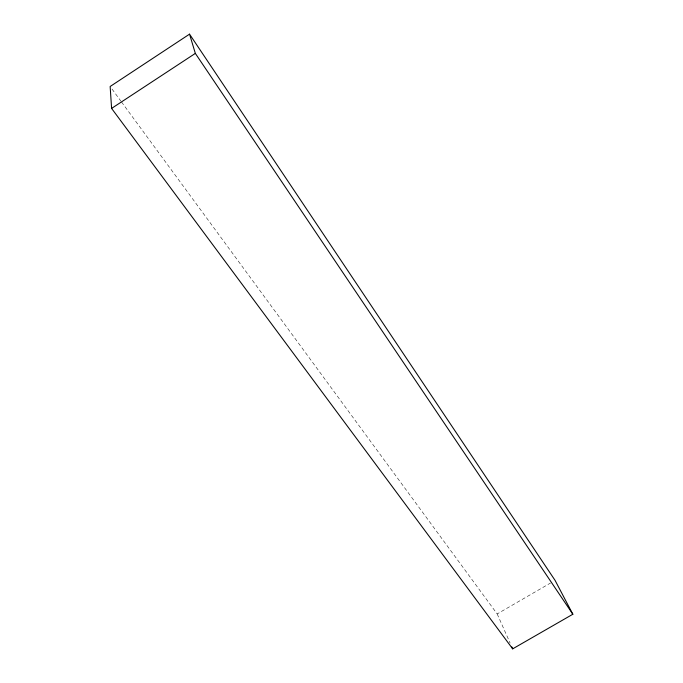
<?xml version="1.0" encoding="UTF-8"?>
<svg xmlns="http://www.w3.org/2000/svg" width="683" height="683" viewBox="0 0 683 683"><rect width="100%" height="100%" fill="white"/><g stroke="black" fill="none" stroke-linecap="round" stroke-linejoin="round"><path stroke-width="0.51" stroke-dasharray="3.42 2.56" d="M121.497 101.955L497.173 613.932L550.481 583.043M112.038 89.063L120.865 101.093M497.173 613.932L510.09 643.027"/><path stroke-width="1.02" d="M189.541 34.15L110.151 86.493L111.594 108.409L512.668 648.85L572.849 614.239L555.074 580.379L189.541 34.15L195.338 53.394L572.849 614.239M111.594 108.409L195.338 53.394M511.806 646.912L512.668 648.85"/></g></svg>
